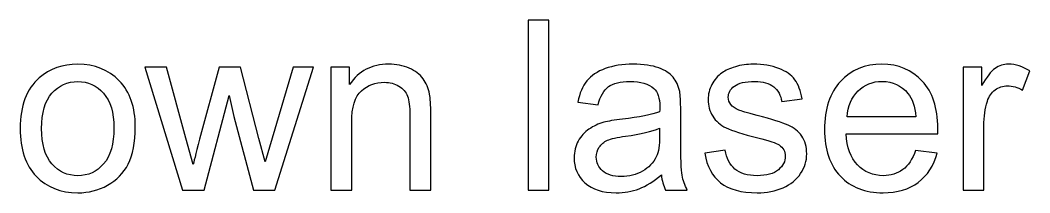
# Model space of a CAD drawing. Header units: centimetres. Extents: x -24.8 to 34.2, y -10 to 25.5.
# Drawn here: x 21.251 to 24.858, y 5.927 to 6.543 of the extents above; entities that cross this region are included whole.
import ezdxf

# ---------------------------------------------------------------- set-up
doc = ezdxf.new("R2010")
doc.units = ezdxf.units.CM
doc.header["$MEASUREMENT"] = 0
doc.layers.add('Layer 1', color=7, linetype='Continuous')

msp = doc.modelspace()

# ---------------------------------------------------------------- linework, layer by layer
at = {"layer": 'Layer 1', "color": 250}
for points, knots in [([(23.06536, 5.93705), (23.06536, 5.93705), (23.06536, 6.54312), (23.06536, 6.54312), (23.06536, 6.54312), (23.06536, 6.54312), (23.13972, 6.54312), (23.13972, 6.54312), (23.13972, 6.54312), (23.13972, 6.54312), (23.13972, 5.93705), (23.13972, 5.93705), (23.13972, 5.93705), (23.13972, 5.93705), (23.06536, 5.93705), (23.06536, 5.93705)], [0, 0, 0, 0, 0.25, 0.25, 0.25, 0.25, 0.5, 0.5, 0.5, 0.5, 0.75, 0.75, 0.75, 0.75, 1, 1, 1, 1]), ([(21.25083, 6.15662), (21.25083, 6.2379), (21.27341, 6.29815), (21.3187, 6.33724), (21.3187, 6.33724), (21.35638, 6.36969), (21.40238, 6.38606), (21.45671, 6.38606), (21.45671, 6.38606), (21.51711, 6.38606), (21.56649, 6.36631), (21.60473, 6.32665), (21.60473, 6.32665), (21.64312, 6.28714), (21.66217, 6.23253), (21.66217, 6.16283), (21.66217, 6.16283), (21.66217, 6.10624), (21.6537, 6.06179), (21.63677, 6.02948), (21.63677, 6.02948), (21.61983, 5.99702), (21.59514, 5.9719), (21.56283, 5.95398), (21.56283, 5.95398), (21.53037, 5.93606), (21.49509, 5.92717), (21.45671, 5.92717), (21.45671, 5.92717), (21.39533, 5.92717), (21.34566, 5.94679), (21.3077, 5.9863), (21.3077, 5.9863), (21.26974, 6.02567), (21.25083, 6.08239), (21.25083, 6.15662)], [0, 0, 0, 0, 0.1111111, 0.1111111, 0.1111111, 0.1111111, 0.2222222, 0.2222222, 0.2222222, 0.2222222, 0.3333333, 0.3333333, 0.3333333, 0.3333333, 0.4444444, 0.4444444, 0.4444444, 0.4444444, 0.5555556, 0.5555556, 0.5555556, 0.5555556, 0.6666667, 0.6666667, 0.6666667, 0.6666667, 0.7777778, 0.7777778, 0.7777778, 0.7777778, 0.8888889, 0.8888889, 0.8888889, 0.8888889, 1, 1, 1, 1]), ([(22.36094, 5.93705), (22.36094, 5.93705), (22.36094, 6.37604), (22.36094, 6.37604), (22.36094, 6.37604), (22.36094, 6.37604), (22.42783, 6.37604), (22.42783, 6.37604), (22.42783, 6.37604), (22.42783, 6.37604), (22.42783, 6.31367), (22.42783, 6.31367), (22.42783, 6.31367), (22.46014, 6.36193), (22.50671, 6.38606), (22.56752, 6.38606), (22.56752, 6.38606), (22.59405, 6.38606), (22.61832, 6.38126), (22.64048, 6.37181), (22.64048, 6.37181), (22.66277, 6.36221), (22.67928, 6.3498), (22.69029, 6.33427), (22.69029, 6.33427), (22.70144, 6.31889), (22.70906, 6.30055), (22.71357, 6.27938), (22.71357, 6.27938), (22.71625, 6.26555), (22.71767, 6.24142), (22.71767, 6.20699), (22.71767, 6.20699), (22.71767, 6.20699), (22.71767, 5.93705), (22.71767, 5.93705), (22.71767, 5.93705), (22.71767, 5.93705), (22.64316, 5.93705), (22.64316, 5.93705), (22.64316, 5.93705), (22.64316, 5.93705), (22.64316, 6.20417), (22.64316, 6.20417), (22.64316, 6.20417), (22.64316, 6.23437), (22.64034, 6.25709), (22.63455, 6.27219), (22.63455, 6.27219), (22.62877, 6.28714), (22.61847, 6.29914), (22.60379, 6.30803), (22.60379, 6.30803), (22.58897, 6.31706), (22.57176, 6.32157), (22.55186, 6.32157), (22.55186, 6.32157), (22.52011, 6.32157), (22.49288, 6.31141), (22.46974, 6.29138), (22.46974, 6.29138), (22.44673, 6.2712), (22.4353, 6.2331), (22.4353, 6.1768), (22.4353, 6.1768), (22.4353, 6.1768), (22.4353, 5.93705), (22.4353, 5.93705), (22.4353, 5.93705), (22.4353, 5.93705), (22.36094, 5.93705), (22.36094, 5.93705)], [0, 0, 0, 0, 0.0555556, 0.0555556, 0.0555556, 0.0555556, 0.1111111, 0.1111111, 0.1111111, 0.1111111, 0.1666667, 0.1666667, 0.1666667, 0.1666667, 0.2222222, 0.2222222, 0.2222222, 0.2222222, 0.2777778, 0.2777778, 0.2777778, 0.2777778, 0.3333333, 0.3333333, 0.3333333, 0.3333333, 0.3888889, 0.3888889, 0.3888889, 0.3888889, 0.4444444, 0.4444444, 0.4444444, 0.4444444, 0.5, 0.5, 0.5, 0.5, 0.5555556, 0.5555556, 0.5555556, 0.5555556, 0.6111111, 0.6111111, 0.6111111, 0.6111111, 0.6666667, 0.6666667, 0.6666667, 0.6666667, 0.7222222, 0.7222222, 0.7222222, 0.7222222, 0.7777778, 0.7777778, 0.7777778, 0.7777778, 0.8333333, 0.8333333, 0.8333333, 0.8333333, 0.8888889, 0.8888889, 0.8888889, 0.8888889, 0.9444444, 0.9444444, 0.9444444, 0.9444444, 1, 1, 1, 1]), ([(23.5416, 5.99124), (23.51395, 5.96781), (23.48742, 5.9513), (23.46202, 5.94157), (23.46202, 5.94157), (23.43648, 5.93197), (23.4091, 5.92717), (23.37989, 5.92717), (23.37989, 5.92717), (23.33163, 5.92717), (23.29466, 5.93888), (23.2687, 5.96245), (23.2687, 5.96245), (23.24287, 5.98602), (23.22989, 6.01621), (23.22989, 6.05276), (23.22989, 6.05276), (23.22989, 6.07435), (23.23469, 6.09396), (23.24457, 6.11174), (23.24457, 6.11174), (23.2543, 6.12952), (23.26714, 6.14378), (23.28295, 6.1545), (23.28295, 6.1545), (23.29889, 6.16522), (23.31667, 6.17341), (23.33657, 6.17891), (23.33657, 6.17891), (23.3511, 6.18272), (23.37312, 6.18653), (23.40261, 6.19006), (23.40261, 6.19006), (23.46272, 6.19726), (23.50703, 6.20572), (23.53539, 6.21574), (23.53539, 6.21574), (23.53568, 6.2259), (23.53582, 6.23239), (23.53582, 6.23507), (23.53582, 6.23507), (23.53582, 6.26541), (23.52876, 6.28686), (23.51465, 6.29914), (23.51465, 6.29914), (23.49574, 6.31607), (23.46738, 6.3244), (23.42998, 6.3244), (23.42998, 6.3244), (23.39499, 6.3244), (23.36917, 6.31833), (23.35237, 6.30605), (23.35237, 6.30605), (23.33572, 6.29378), (23.32345, 6.27205), (23.3154, 6.24086), (23.3154, 6.24086), (23.3154, 6.24086), (23.24273, 6.25088), (23.24273, 6.25088), (23.24273, 6.25088), (23.24936, 6.28192), (23.26023, 6.30718), (23.27533, 6.32623), (23.27533, 6.32623), (23.29043, 6.34542), (23.31244, 6.36024), (23.34109, 6.37054), (23.34109, 6.37054), (23.36973, 6.38084), (23.40289, 6.38606), (23.44071, 6.38606), (23.44071, 6.38606), (23.47824, 6.38606), (23.50858, 6.38155), (23.53201, 6.3728), (23.53201, 6.3728), (23.55543, 6.36391), (23.57265, 6.3529), (23.58379, 6.3395), (23.58379, 6.3395), (23.5948, 6.32609), (23.60242, 6.3093), (23.60694, 6.28884), (23.60694, 6.28884), (23.60934, 6.27614), (23.61061, 6.25328), (23.61061, 6.22026), (23.61061, 6.22026), (23.61061, 6.22026), (23.61061, 6.12106), (23.61061, 6.12106), (23.61061, 6.12106), (23.61061, 6.05177), (23.61216, 6.00803), (23.6154, 5.98983), (23.6154, 5.98983), (23.61851, 5.97148), (23.62486, 5.95384), (23.63417, 5.93705), (23.63417, 5.93705), (23.63417, 5.93705), (23.55642, 5.93705), (23.55642, 5.93705), (23.55642, 5.93705), (23.5488, 5.95243), (23.54372, 5.97049), (23.5416, 5.99124)], [0, 0, 0, 0, 0.037037, 0.037037, 0.037037, 0.037037, 0.0740741, 0.0740741, 0.0740741, 0.0740741, 0.1111111, 0.1111111, 0.1111111, 0.1111111, 0.1481481, 0.1481481, 0.1481481, 0.1481481, 0.1851852, 0.1851852, 0.1851852, 0.1851852, 0.2222222, 0.2222222, 0.2222222, 0.2222222, 0.2592593, 0.2592593, 0.2592593, 0.2592593, 0.2962963, 0.2962963, 0.2962963, 0.2962963, 0.3333333, 0.3333333, 0.3333333, 0.3333333, 0.3703704, 0.3703704, 0.3703704, 0.3703704, 0.4074074, 0.4074074, 0.4074074, 0.4074074, 0.4444444, 0.4444444, 0.4444444, 0.4444444, 0.4814815, 0.4814815, 0.4814815, 0.4814815, 0.5185185, 0.5185185, 0.5185185, 0.5185185, 0.5555556, 0.5555556, 0.5555556, 0.5555556, 0.5925926, 0.5925926, 0.5925926, 0.5925926, 0.6296296, 0.6296296, 0.6296296, 0.6296296, 0.6666667, 0.6666667, 0.6666667, 0.6666667, 0.7037037, 0.7037037, 0.7037037, 0.7037037, 0.7407407, 0.7407407, 0.7407407, 0.7407407, 0.7777778, 0.7777778, 0.7777778, 0.7777778, 0.8148148, 0.8148148, 0.8148148, 0.8148148, 0.8518519, 0.8518519, 0.8518519, 0.8518519, 0.8888889, 0.8888889, 0.8888889, 0.8888889, 0.9259259, 0.9259259, 0.9259259, 0.9259259, 0.962963, 0.962963, 0.962963, 0.962963, 1, 1, 1, 1]), ([(23.69626, 6.06814), (23.69626, 6.06814), (23.76977, 6.07971), (23.76977, 6.07971), (23.76977, 6.07971), (23.77387, 6.05022), (23.78544, 6.02764), (23.80435, 6.01184), (23.80435, 6.01184), (23.82311, 5.99618), (23.8495, 5.98827), (23.88351, 5.98827), (23.88351, 5.98827), (23.91766, 5.98827), (23.94306, 5.99533), (23.95957, 6.00916), (23.95957, 6.00916), (23.97608, 6.02313), (23.9844, 6.0395), (23.9844, 6.05812), (23.9844, 6.05812), (23.9844, 6.07506), (23.97706, 6.08818), (23.96239, 6.09792), (23.96239, 6.09792), (23.95223, 6.10455), (23.92683, 6.11287), (23.88633, 6.12303), (23.88633, 6.12303), (23.83186, 6.13686), (23.7939, 6.14872), (23.77288, 6.15887), (23.77288, 6.15887), (23.75185, 6.16889), (23.73577, 6.18286), (23.7249, 6.20064), (23.7249, 6.20064), (23.71404, 6.21842), (23.70853, 6.23804), (23.70853, 6.25949), (23.70853, 6.25949), (23.70853, 6.2791), (23.71305, 6.29716), (23.72208, 6.31381), (23.72208, 6.31381), (23.73097, 6.33061), (23.74324, 6.34443), (23.75863, 6.35544), (23.75863, 6.35544), (23.7702, 6.36391), (23.786, 6.37125), (23.8059, 6.37717), (23.8059, 6.37717), (23.82594, 6.3831), (23.84738, 6.38606), (23.87024, 6.38606), (23.87024, 6.38606), (23.90467, 6.38606), (23.93487, 6.38098), (23.96098, 6.3711), (23.96098, 6.3711), (23.98708, 6.36123), (24.00627, 6.34782), (24.01869, 6.33089), (24.01869, 6.33089), (24.03111, 6.31381), (24.03958, 6.29124), (24.04423, 6.26287), (24.04423, 6.26287), (24.04423, 6.26287), (23.97156, 6.25285), (23.97156, 6.25285), (23.97156, 6.25285), (23.96817, 6.27543), (23.95858, 6.29307), (23.94277, 6.30577), (23.94277, 6.30577), (23.92697, 6.31847), (23.90453, 6.32482), (23.87561, 6.32482), (23.87561, 6.32482), (23.84146, 6.32482), (23.81705, 6.31918), (23.80251, 6.30789), (23.80251, 6.30789), (23.78784, 6.2966), (23.7805, 6.28333), (23.7805, 6.26824), (23.7805, 6.26824), (23.7805, 6.2585), (23.7836, 6.24989), (23.78967, 6.24213), (23.78967, 6.24213), (23.79574, 6.23409), (23.80519, 6.2276), (23.81817, 6.22223), (23.81817, 6.22223), (23.82565, 6.21955), (23.84753, 6.2132), (23.88393, 6.20332), (23.88393, 6.20332), (23.93657, 6.18921), (23.97325, 6.17778), (23.994, 6.16875), (23.994, 6.16875), (24.01488, 6.15986), (24.03125, 6.14674), (24.0431, 6.12967), (24.0431, 6.12967), (24.05496, 6.11259), (24.06088, 6.09142), (24.06088, 6.06602), (24.06088, 6.06602), (24.06088, 6.04119), (24.05355, 6.01791), (24.03915, 5.99589), (24.03915, 5.99589), (24.02462, 5.97402), (24.00373, 5.95709), (23.9765, 5.94509), (23.9765, 5.94509), (23.94927, 5.9331), (23.91836, 5.92717), (23.88393, 5.92717), (23.88393, 5.92717), (23.82678, 5.92717), (23.78332, 5.93903), (23.7534, 5.96273), (23.7534, 5.96273), (23.72349, 5.98644), (23.70444, 6.02157), (23.69626, 6.06814)], [0, 0, 0, 0, 0.030303, 0.030303, 0.030303, 0.030303, 0.0606061, 0.0606061, 0.0606061, 0.0606061, 0.0909091, 0.0909091, 0.0909091, 0.0909091, 0.1212121, 0.1212121, 0.1212121, 0.1212121, 0.1515152, 0.1515152, 0.1515152, 0.1515152, 0.1818182, 0.1818182, 0.1818182, 0.1818182, 0.2121212, 0.2121212, 0.2121212, 0.2121212, 0.2424242, 0.2424242, 0.2424242, 0.2424242, 0.2727273, 0.2727273, 0.2727273, 0.2727273, 0.3030303, 0.3030303, 0.3030303, 0.3030303, 0.3333333, 0.3333333, 0.3333333, 0.3333333, 0.3636364, 0.3636364, 0.3636364, 0.3636364, 0.3939394, 0.3939394, 0.3939394, 0.3939394, 0.4242424, 0.4242424, 0.4242424, 0.4242424, 0.4545455, 0.4545455, 0.4545455, 0.4545455, 0.4848485, 0.4848485, 0.4848485, 0.4848485, 0.5151515, 0.5151515, 0.5151515, 0.5151515, 0.5454545, 0.5454545, 0.5454545, 0.5454545, 0.5757576, 0.5757576, 0.5757576, 0.5757576, 0.6060606, 0.6060606, 0.6060606, 0.6060606, 0.6363636, 0.6363636, 0.6363636, 0.6363636, 0.6666667, 0.6666667, 0.6666667, 0.6666667, 0.6969697, 0.6969697, 0.6969697, 0.6969697, 0.7272727, 0.7272727, 0.7272727, 0.7272727, 0.7575758, 0.7575758, 0.7575758, 0.7575758, 0.7878788, 0.7878788, 0.7878788, 0.7878788, 0.8181818, 0.8181818, 0.8181818, 0.8181818, 0.8484848, 0.8484848, 0.8484848, 0.8484848, 0.8787879, 0.8787879, 0.8787879, 0.8787879, 0.9090909, 0.9090909, 0.9090909, 0.9090909, 0.9393939, 0.9393939, 0.9393939, 0.9393939, 0.969697, 0.969697, 0.969697, 0.969697, 1, 1, 1, 1]), ([(24.44978, 6.07844), (24.44978, 6.07844), (24.52669, 6.06899), (24.52669, 6.06899), (24.52669, 6.06899), (24.51455, 6.02397), (24.49212, 5.98912), (24.45938, 5.96428), (24.45938, 5.96428), (24.4265, 5.93959), (24.38459, 5.92717), (24.33365, 5.92717), (24.33365, 5.92717), (24.26944, 5.92717), (24.2185, 5.94693), (24.18097, 5.98644), (24.18097, 5.98644), (24.14329, 6.02595), (24.12452, 6.08141), (24.12452, 6.15281), (24.12452, 6.15281), (24.12452, 6.22675), (24.14357, 6.28404), (24.18153, 6.32482), (24.18153, 6.32482), (24.21963, 6.3656), (24.26888, 6.38606), (24.32956, 6.38606), (24.32956, 6.38606), (24.38826, 6.38606), (24.43624, 6.36602), (24.47335, 6.32609), (24.47335, 6.32609), (24.5106, 6.28616), (24.52923, 6.22985), (24.52923, 6.15746), (24.52923, 6.15746), (24.52923, 6.15295), (24.52909, 6.14632), (24.5288, 6.13757), (24.5288, 6.13757), (24.5288, 6.13757), (24.20143, 6.13757), (24.20143, 6.13757), (24.20143, 6.13757), (24.20411, 6.08931), (24.2178, 6.05234), (24.24235, 6.0268), (24.24235, 6.0268), (24.2669, 6.00111), (24.29738, 5.98827), (24.33407, 5.98827), (24.33407, 5.98827), (24.36131, 5.98827), (24.38459, 5.99547), (24.40392, 6.00986), (24.40392, 6.00986), (24.42325, 6.02411), (24.43849, 6.04697), (24.44978, 6.07844)], [0, 0, 0, 0, 0.0666667, 0.0666667, 0.0666667, 0.0666667, 0.1333333, 0.1333333, 0.1333333, 0.1333333, 0.2, 0.2, 0.2, 0.2, 0.2666667, 0.2666667, 0.2666667, 0.2666667, 0.3333333, 0.3333333, 0.3333333, 0.3333333, 0.4, 0.4, 0.4, 0.4, 0.4666667, 0.4666667, 0.4666667, 0.4666667, 0.5333333, 0.5333333, 0.5333333, 0.5333333, 0.6, 0.6, 0.6, 0.6, 0.6666667, 0.6666667, 0.6666667, 0.6666667, 0.7333333, 0.7333333, 0.7333333, 0.7333333, 0.8, 0.8, 0.8, 0.8, 0.8666667, 0.8666667, 0.8666667, 0.8666667, 0.9333333, 0.9333333, 0.9333333, 0.9333333, 1, 1, 1, 1]), ([(24.61939, 5.93705), (24.61939, 5.93705), (24.61939, 6.37604), (24.61939, 6.37604), (24.61939, 6.37604), (24.61939, 6.37604), (24.68628, 6.37604), (24.68628, 6.37604), (24.68628, 6.37604), (24.68628, 6.37604), (24.68628, 6.30958), (24.68628, 6.30958), (24.68628, 6.30958), (24.70335, 6.34062), (24.71916, 6.36123), (24.73369, 6.3711), (24.73369, 6.3711), (24.74809, 6.38098), (24.76403, 6.38606), (24.78139, 6.38606), (24.78139, 6.38606), (24.8065, 6.38606), (24.8319, 6.37802), (24.85787, 6.36207), (24.85787, 6.36207), (24.85787, 6.36207), (24.83219, 6.29293), (24.83219, 6.29293), (24.83219, 6.29293), (24.81412, 6.30379), (24.79592, 6.30916), (24.77772, 6.30916), (24.77772, 6.30916), (24.76135, 6.30916), (24.74682, 6.30422), (24.73383, 6.29448), (24.73383, 6.29448), (24.72085, 6.2846), (24.71168, 6.27106), (24.70618, 6.2537), (24.70618, 6.2537), (24.69785, 6.22731), (24.69376, 6.19839), (24.69376, 6.16692), (24.69376, 6.16692), (24.69376, 6.16692), (24.69376, 5.93705), (24.69376, 5.93705), (24.69376, 5.93705), (24.69376, 5.93705), (24.61939, 5.93705), (24.61939, 5.93705)], [0, 0, 0, 0, 0.0769231, 0.0769231, 0.0769231, 0.0769231, 0.1538462, 0.1538462, 0.1538462, 0.1538462, 0.2307692, 0.2307692, 0.2307692, 0.2307692, 0.3076923, 0.3076923, 0.3076923, 0.3076923, 0.3846154, 0.3846154, 0.3846154, 0.3846154, 0.4615385, 0.4615385, 0.4615385, 0.4615385, 0.5384615, 0.5384615, 0.5384615, 0.5384615, 0.6153846, 0.6153846, 0.6153846, 0.6153846, 0.6923077, 0.6923077, 0.6923077, 0.6923077, 0.7692308, 0.7692308, 0.7692308, 0.7692308, 0.8461538, 0.8461538, 0.8461538, 0.8461538, 0.9230769, 0.9230769, 0.9230769, 0.9230769, 1, 1, 1, 1]), ([(21.83051, 5.93705), (21.83051, 5.93705), (21.69617, 6.37604), (21.69617, 6.37604), (21.69617, 6.37604), (21.69617, 6.37604), (21.77307, 6.37604), (21.77307, 6.37604), (21.77307, 6.37604), (21.77307, 6.37604), (21.84292, 6.12261), (21.84292, 6.12261), (21.84292, 6.12261), (21.84292, 6.12261), (21.86889, 6.02835), (21.86889, 6.02835), (21.86889, 6.02835), (21.87002, 6.03315), (21.87764, 6.06334), (21.89161, 6.11894), (21.89161, 6.11894), (21.89161, 6.11894), (21.96146, 6.37604), (21.96146, 6.37604), (21.96146, 6.37604), (21.96146, 6.37604), (22.03794, 6.37604), (22.03794, 6.37604), (22.03794, 6.37604), (22.03794, 6.37604), (22.1037, 6.12148), (22.1037, 6.12148), (22.1037, 6.12148), (22.1037, 6.12148), (22.12571, 6.03752), (22.12571, 6.03752), (22.12571, 6.03752), (22.12571, 6.03752), (22.15083, 6.12233), (22.15083, 6.12233), (22.15083, 6.12233), (22.15083, 6.12233), (22.22604, 6.37604), (22.22604, 6.37604), (22.22604, 6.37604), (22.22604, 6.37604), (22.29843, 6.37604), (22.29843, 6.37604), (22.29843, 6.37604), (22.29843, 6.37604), (22.16113, 5.93705), (22.16113, 5.93705), (22.16113, 5.93705), (22.16113, 5.93705), (22.08394, 5.93705), (22.08394, 5.93705), (22.08394, 5.93705), (22.08394, 5.93705), (22.01409, 6.19994), (22.01409, 6.19994), (22.01409, 6.19994), (22.01409, 6.19994), (21.99702, 6.27487), (21.99702, 6.27487), (21.99702, 6.27487), (21.99702, 6.27487), (21.90826, 5.93705), (21.90826, 5.93705), (21.90826, 5.93705), (21.90826, 5.93705), (21.83051, 5.93705), (21.83051, 5.93705)], [0, 0, 0, 0, 0.0555556, 0.0555556, 0.0555556, 0.0555556, 0.1111111, 0.1111111, 0.1111111, 0.1111111, 0.1666667, 0.1666667, 0.1666667, 0.1666667, 0.2222222, 0.2222222, 0.2222222, 0.2222222, 0.2777778, 0.2777778, 0.2777778, 0.2777778, 0.3333333, 0.3333333, 0.3333333, 0.3333333, 0.3888889, 0.3888889, 0.3888889, 0.3888889, 0.4444444, 0.4444444, 0.4444444, 0.4444444, 0.5, 0.5, 0.5, 0.5, 0.5555556, 0.5555556, 0.5555556, 0.5555556, 0.6111111, 0.6111111, 0.6111111, 0.6111111, 0.6666667, 0.6666667, 0.6666667, 0.6666667, 0.7222222, 0.7222222, 0.7222222, 0.7222222, 0.7777778, 0.7777778, 0.7777778, 0.7777778, 0.8333333, 0.8333333, 0.8333333, 0.8333333, 0.8888889, 0.8888889, 0.8888889, 0.8888889, 0.9444444, 0.9444444, 0.9444444, 0.9444444, 1, 1, 1, 1]), ([(21.32731, 6.15662), (21.32731, 6.10031), (21.33959, 6.05826), (21.36414, 6.03032), (21.36414, 6.03032), (21.3887, 6.00224), (21.4196, 5.98827), (21.45671, 5.98827), (21.45671, 5.98827), (21.49368, 5.98827), (21.52444, 6.00238), (21.549, 6.03046), (21.549, 6.03046), (21.57341, 6.05855), (21.58568, 6.10144), (21.58568, 6.15902), (21.58568, 6.15902), (21.58568, 6.21334), (21.57341, 6.25455), (21.54871, 6.28249), (21.54871, 6.28249), (21.52402, 6.31043), (21.4934, 6.3244), (21.45671, 6.3244), (21.45671, 6.3244), (21.4196, 6.3244), (21.3887, 6.31043), (21.36414, 6.28263), (21.36414, 6.28263), (21.33959, 6.25483), (21.32731, 6.21278), (21.32731, 6.15662)], [0, 0, 0, 0, 0.125, 0.125, 0.125, 0.125, 0.25, 0.25, 0.25, 0.25, 0.375, 0.375, 0.375, 0.375, 0.5, 0.5, 0.5, 0.5, 0.625, 0.625, 0.625, 0.625, 0.75, 0.75, 0.75, 0.75, 0.875, 0.875, 0.875, 0.875, 1, 1, 1, 1]), ([(24.20552, 6.19881), (24.20552, 6.19881), (24.45063, 6.19881), (24.45063, 6.19881), (24.45063, 6.19881), (24.44738, 6.23564), (24.43793, 6.26344), (24.42255, 6.28178), (24.42255, 6.28178), (24.39884, 6.31043), (24.36808, 6.32482), (24.3304, 6.32482), (24.3304, 6.32482), (24.29626, 6.32482), (24.26747, 6.31339), (24.24419, 6.29053), (24.24419, 6.29053), (24.2209, 6.26767), (24.20806, 6.23705), (24.20552, 6.19881)], [0, 0, 0, 0, 0.2, 0.2, 0.2, 0.2, 0.4, 0.4, 0.4, 0.4, 0.6, 0.6, 0.6, 0.6, 0.8, 0.8, 0.8, 0.8, 1, 1, 1, 1]), ([(23.53539, 6.15746), (23.5083, 6.14632), (23.4678, 6.137), (23.4139, 6.12924), (23.4139, 6.12924), (23.38328, 6.12487), (23.36155, 6.11993), (23.34899, 6.11443), (23.34899, 6.11443), (23.33629, 6.10892), (23.32641, 6.10088), (23.31964, 6.09015), (23.31964, 6.09015), (23.31272, 6.07957), (23.30919, 6.06786), (23.30919, 6.05488), (23.30919, 6.05488), (23.30919, 6.03498), (23.31681, 6.01847), (23.33177, 6.00521), (23.33177, 6.00521), (23.34673, 5.99208), (23.36874, 5.98545), (23.39767, 5.98545), (23.39767, 5.98545), (23.42632, 5.98545), (23.45186, 5.99166), (23.47415, 6.00422), (23.47415, 6.00422), (23.49645, 6.01678), (23.51296, 6.03399), (23.5234, 6.05572), (23.5234, 6.05572), (23.53144, 6.07252), (23.53539, 6.09735), (23.53539, 6.13009), (23.53539, 6.13009), (23.53539, 6.13009), (23.53539, 6.15746), (23.53539, 6.15746)], [0, 0, 0, 0, 0.1, 0.1, 0.1, 0.1, 0.2, 0.2, 0.2, 0.2, 0.3, 0.3, 0.3, 0.3, 0.4, 0.4, 0.4, 0.4, 0.5, 0.5, 0.5, 0.5, 0.6, 0.6, 0.6, 0.6, 0.7, 0.7, 0.7, 0.7, 0.8, 0.8, 0.8, 0.8, 0.9, 0.9, 0.9, 0.9, 1, 1, 1, 1])]:
    msp.add_open_spline(points, degree=3, knots=knots, dxfattribs=at)

doc.saveas('drawing.dxf')
